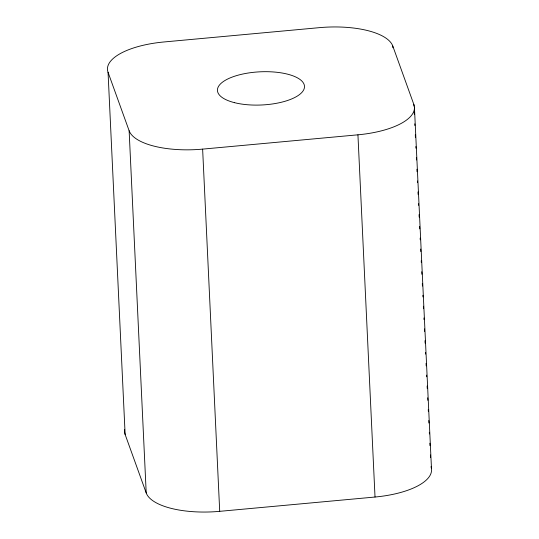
<?xml version="1.0" encoding="UTF-8"?>
<svg xmlns="http://www.w3.org/2000/svg" width="539" height="539" viewBox="0 0 539 539"><rect width="100%" height="100%" fill="white"/><g stroke="black" fill="none" stroke-linecap="round" stroke-linejoin="round"><path stroke-width="0.81" d="M108.049 72.287L129.131 130.734A65.367 24.909 -2.7 0 0 202.63 149.121L357.936 134.817A65.367 24.909 -2.7 0 0 413.864 104.505L392.79 46.058A65.367 24.909 -2.7 0 0 319.29 27.664L163.977 41.968A65.367 24.909 -2.7 0 0 108.049 72.287L125.136 434.495L146.21 492.942A65.367 24.909 -2.7 0 0 219.71 511.336L375.023 497.032A65.367 24.909 -2.7 0 0 431.544 469.947L414.457 107.733M413.864 104.505L413.945 106.183M414.221 112.065L414.343 114.585M414.781 123.829L414.862 125.513M415.293 134.757L415.414 137.277M415.852 146.52L415.926 148.205M416.364 157.449L416.485 159.968M416.916 169.212L417.038 171.732M417.476 180.976L417.557 182.66M417.988 191.904L418.109 194.424M418.547 203.668L418.621 205.352M419.059 214.596L419.18 217.116M419.611 226.36L419.733 228.88M420.171 238.123L420.252 239.808M420.683 249.052L420.804 251.572M421.242 260.815L421.316 262.5M421.754 271.744L421.875 274.263M422.306 283.507L422.428 286.027M422.866 295.271L422.947 296.955M423.378 306.199L423.499 308.719M423.937 317.963L424.011 319.647M424.449 328.891L424.57 331.411M425.001 340.655L425.123 343.175M425.561 352.418L425.642 354.103M426.073 363.347L426.194 365.866M426.632 375.11L426.706 376.795M427.144 386.039L427.265 388.558M427.696 397.802L427.818 400.322M428.256 409.566L428.337 411.25M428.768 420.494L428.889 423.014M429.327 432.258L429.401 433.942M429.839 443.186L429.96 445.706M430.391 454.95L430.513 457.47M392.79 46.058L392.864 47.735M357.936 134.817L375.023 497.032M202.63 149.121L219.71 511.336M129.131 130.734L146.21 492.942M430.951 466.713A65.367 24.909 -2.7 0 1 431.382 468.324M125.136 434.495A65.367 24.909 -2.7 0 1 124.664 429.63M234.593 102.686A43.578 16.608 -2.7 0 0 304.144 88.76A43.578 16.608 -2.7 0 0 244.14 73.742A43.578 16.608 -2.7 0 0 234.593 102.686"/></g></svg>
